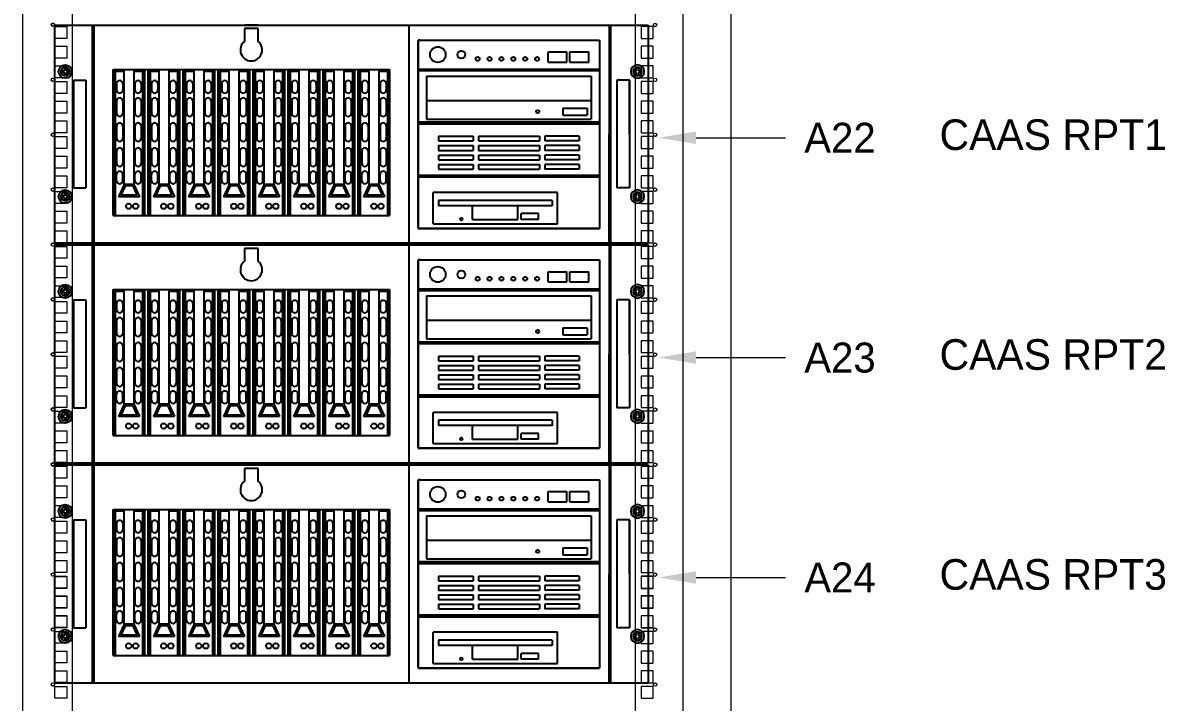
# Model space of a CAD drawing. Header units: inches. Extents: x -0.6 to 43.4, y -0.5 to 33.5.
# Drawn here: x 2.37 to 7.75, y 23.11 to 26.3 of the extents above; entities that cross this region are included whole.
import ezdxf
from ezdxf.enums import TextEntityAlignment as Align

# ---------------------------------------------------------------- set-up
doc = ezdxf.new("R2010")
doc.units = ezdxf.units.IN
doc.header["$MEASUREMENT"] = 0
doc.layers.add('_EngNotes', color=6, linetype='Continuous', plot=False)
doc.styles.add('dgn029', font='dgn029.shx')

# ---------------------------------------------------------------- blocks, each defined once
blk = doc.blocks.new('SPRMCRO DRIVE BAY COVER')
for p, q in [((0, 0), (5.8, 0)), ((0, -1.65), (0, 0)), ((5.8, 0), (5.8, -1.65)), ((0.65, -0.4), (1.75, -0.4)), ((0.65, -0.4), (0.65, -0.55)), ((0.65, -0.55), (1.75, -0.55)), ((0.65, -0.7), (1.75, -0.7)), ((0.65, -0.7), (0.65, -0.85)), ((1.75, -0.4), (1.75, -0.55)), ((1.75, -0.7), (1.75, -0.85)), ((1.925, -0.4), (3.875, -0.4)), ((1.925, -0.4), (1.925, -0.55)), ((1.925, -0.55), (3.875, -0.55)), ((1.925, -0.7), (3.875, -0.7)), ((1.925, -0.7), (1.925, -0.85)), ((3.875, -0.4), (3.875, -0.55)), ((3.875, -0.7), (3.875, -0.85)), ((5.15, -0.4), (4.05, -0.4)), ((4.05, -0.4), (4.05, -0.55)), ((5.15, -0.55), (4.05, -0.55)), ((5.15, -0.7), (4.05, -0.7)), ((4.05, -0.7), (4.05, -0.85)), ((5.15, -0.4), (5.15, -0.55)), ((5.15, -0.7), (5.15, -0.85)), ((0.65, -0.85), (1.75, -0.85)), ((0.65, -1), (1.75, -1)), ((0.65, -1), (0.65, -1.15)), ((1.75, -1), (1.75, -1.15)), ((1.925, -0.85), (3.875, -0.85)), ((1.925, -1), (3.875, -1)), ((1.925, -1), (1.925, -1.15)), ((3.875, -1), (3.875, -1.15)), ((5.15, -0.85), (4.05, -0.85)), ((5.15, -1), (4.05, -1)), ((4.05, -1), (4.05, -1.15)), ((5.15, -1), (5.15, -1.15)), ((0.65, -1.15), (1.75, -1.15)), ((0.65, -1.3), (1.75, -1.3)), ((0.65, -1.3), (0.65, -1.45)), ((0.65, -1.45), (1.75, -1.45)), ((1.75, -1.3), (1.75, -1.45)), ((1.925, -1.15), (3.875, -1.15)), ((1.925, -1.3), (3.875, -1.3)), ((1.925, -1.3), (1.925, -1.45)), ((1.925, -1.45), (3.875, -1.45)), ((3.875, -1.3), (3.875, -1.45)), ((5.15, -1.15), (4.05, -1.15)), ((5.15, -1.3), (4.05, -1.3)), ((4.05, -1.3), (4.05, -1.45)), ((5.15, -1.45), (4.05, -1.45)), ((5.15, -1.3), (5.15, -1.45)), ((5.8, -1.65), (0, -1.65))]:
    blk.add_line(p, q)
blk = doc.blocks.new('CD ROM DRIVE')
for p, q in [((0, 0), (5.8, 0)), ((0, -1.65), (0, 0)), ((2.9, 0), (0.266, 0)), ((2.9, 0), (5.534, 0)), ((5.8, 0), (5.8, -1.65)), ((0.266, -0.175), (5.534, -0.175)), ((0.266, -0.175), (0.266, -1.55)), ((5.534, -0.175), (5.534, -1.55)), ((0.266, -0.95), (5.534, -0.95)), ((4.625, -1.2), (5.4, -1.2)), ((4.625, -1.2), (4.625, -1.425)), ((4.625, -1.425), (5.4, -1.425)), ((5.4, -1.2), (5.4, -1.425)), ((5.8, -1.65), (0, -1.65)), ((0.266, -1.55), (5.534, -1.55))]:
    blk.add_line(p, q)
blk.add_circle((3.82, -1.312), 0.05)
blk = doc.blocks.new('SUPRMCRO SC743 CNTRL PNL')
for p, q in [((0, 0), (5.8, 0)), ((0, -0.925), (0, 0)), ((5.8, 0), (5.8, -0.925)), ((4.15, -0.375), (4.75, -0.375)), ((4.15, -0.7), (4.15, -0.375)), ((4.15, -0.7), (4.75, -0.7)), ((4.75, -0.7), (4.75, -0.375)), ((4.85, -0.375), (5.45, -0.375)), ((4.85, -0.7), (4.85, -0.375)), ((4.85, -0.7), (5.45, -0.7)), ((5.45, -0.7), (5.45, -0.375)), ((0, -0.925), (5.8, -0.925))]:
    blk.add_line(p, q)
for centre, radius in [((0.625, -0.4625), 0.25), ((1.375, -0.4625), 0.125), ((1.9, -0.6), 0.0625), ((2.28, -0.6), 0.0625), ((2.66, -0.6), 0.0625), ((3.04, -0.6), 0.0625), ((3.42, -0.6), 0.0625), ((3.8, -0.6), 0.0625)]:
    blk.add_circle(centre, radius)
blk = doc.blocks.new('RACK SCREW')
at = {"lineweight": -3}
for points in [[(-0.028, 0.028), (-0.13, 0.028), (-0.13, -0.028), (-0.028, -0.028)], [(0.028, 0.028), (0.028, 0.13), (-0.028, 0.13), (-0.028, 0.028)], [(0.028, -0.028), (0.13, -0.028), (0.13, 0.028), (0.028, 0.028)], [(-0.028, -0.028), (-0.028, -0.13), (0.028, -0.13), (0.028, -0.028)]]:
    blk.add_lwpolyline(points, dxfattribs=at)
for radius in [0.215, 0.141]:
    blk.add_circle((0, 0), radius, dxfattribs=at)
blk = doc.blocks.new('3.5 IN DISK DRIVE')
for p, q in [((0, 0), (5.8, 0)), ((0, -1.65), (0, 0)), ((5.8, 0), (5.8, -1.65)), ((4.45, -0.5), (0.475, -0.5)), ((0.475, -1.5), (0.475, -0.5)), ((4.45, -1.5), (4.45, -0.5)), ((4.2825, -0.75), (0.6425, -0.75)), ((0.6425, -0.75), (0.6425, -0.925)), ((4.2825, -0.925), (0.6425, -0.925)), ((1.7375, -1.36), (1.7375, -0.925)), ((3.1875, -1.36), (3.1875, -0.925)), ((4.2825, -0.75), (4.2825, -0.927)), ((1.7375, -1.36), (3.1875, -1.36)), ((3.29, -1.36), (3.29, -1.175)), ((3.84, -1.175), (3.29, -1.175)), ((3.84, -1.36), (3.29, -1.36)), ((3.84, -1.36), (3.84, -1.175)), ((5.8, -1.65), (0, -1.65)), ((0.475, -1.5), (4.45, -1.5))]:
    blk.add_line(p, q)
blk.add_circle((1.375, -1.35), 0.04)
blk = doc.blocks.new('SUPERMICRO 7045A-WT CHASSIS FRONT C')
for p, q in [((0, -0.016), (0, -6.984)), ((0, -0.016), (18.98, -0.016)), ((1.2, -0.016), (1.2, -6.984)), ((1.25, -0.016), (1.25, -6.984)), ((6.512, -0.016), (6.067, -0.016)), ((6.512, -0.126), (6.067, -0.126)), ((6.067, -0.126), (6.067, -0.541)), ((6.29, -0.016), (6.512, -0.016)), ((6.29, -0.016), (6.512, -0.016)), ((6.512, -0.541), (6.512, -0.126)), ((11.33, -0.016), (11.33, -6.984)), ((17.73, -0.016), (17.728, -6.984)), ((17.78, -0.016), (17.778, -6.984)), ((18.98, -0.016), (18.98, -6.984)), ((11.695, -0.496), (11.63, -0.496)), ((11.63, -0.496), (11.63, -6.504)), ((11.63, -6.504), (11.63, -0.496)), ((17.43, -0.496), (17.43, -6.521)), ((6.356, -0.888), (6.356, -0.888)), ((1.87, -1.439), (1.87, -6.109)), ((1.87, -1.489), (1.87, -1.439)), ((1.87, -1.439), (10.71, -1.439)), ((2.22, -5.109), (2.22, -1.439)), ((2.532, -1.439), (2.532, -5.109)), ((2.87, -1.439), (2.87, -6.109)), ((2.99, -1.439), (2.99, -6.109)), ((3.34, -5.109), (3.34, -1.439)), ((3.652, -1.439), (3.652, -5.109)), ((3.99, -1.439), (3.99, -6.109)), ((4.11, -1.439), (4.11, -6.109)), ((4.46, -5.109), (4.46, -1.439)), ((4.772, -1.439), (4.772, -5.109)), ((5.11, -1.439), (5.11, -6.109)), ((5.23, -1.439), (5.23, -6.109)), ((5.58, -5.109), (5.58, -1.439)), ((5.892, -1.439), (5.892, -5.109)), ((6.23, -1.439), (6.23, -6.109)), ((6.35, -1.439), (6.35, -6.109)), ((6.7, -5.109), (6.7, -1.439)), ((7.012, -1.439), (7.012, -5.109)), ((7.35, -1.439), (7.35, -6.109)), ((7.47, -1.439), (7.47, -6.109)), ((7.82, -5.109), (7.82, -1.439)), ((8.132, -1.439), (8.132, -5.109)), ((8.47, -1.439), (8.47, -6.109)), ((8.59, -1.439), (8.59, -6.109)), ((8.94, -5.109), (8.94, -1.439)), ((9.252, -1.439), (9.252, -5.109)), ((9.59, -1.439), (9.59, -6.109)), ((9.71, -1.439), (9.71, -6.109)), ((10.06, -5.109), (10.06, -1.439)), ((10.372, -1.439), (10.372, -5.109)), ((10.71, -1.439), (10.71, -6.109)), ((11.63, -1.421), (11.63, -1.471)), ((11.63, -3.104), (11.63, -1.454)), ((17.43, -1.454), (17.43, -3.104)), ((0.6, -1.775), (0.6, -5.225)), ((0.6, -3.5), (0.6, -1.775)), ((0.6, -1.775), (1, -1.775)), ((1, -1.775), (1, -5.225)), ((1.87, -6.109), (1.87, -1.489)), ((1.87, -1.489), (2.22, -1.489)), ((1.945, -6.109), (1.945, -1.489)), ((2.532, -1.489), (2.87, -1.489)), ((2.805, -1.489), (2.805, -6.109)), ((2.87, -1.489), (2.87, -1.489)), ((2.87, -1.489), (2.87, -6.109)), ((2.99, -6.109), (2.99, -1.489)), ((2.99, -1.489), (3.34, -1.489)), ((3.065, -6.109), (3.065, -1.489)), ((3.652, -1.489), (3.99, -1.489)), ((3.925, -1.489), (3.925, -6.109)), ((3.99, -1.489), (3.99, -1.489)), ((3.99, -1.489), (3.99, -6.109)), ((4.11, -6.109), (4.11, -1.489)), ((4.11, -1.489), (4.46, -1.489)), ((4.185, -6.109), (4.185, -1.489)), ((4.772, -1.489), (5.11, -1.489)), ((5.045, -1.489), (5.045, -6.109)), ((5.11, -1.489), (5.11, -1.489)), ((5.11, -1.489), (5.11, -6.109)), ((5.23, -6.109), (5.23, -1.489)), ((5.23, -1.489), (5.58, -1.489)), ((5.305, -6.109), (5.305, -1.489)), ((5.892, -1.489), (6.23, -1.489)), ((6.165, -1.489), (6.165, -6.109)), ((6.23, -1.489), (6.23, -1.489)), ((6.23, -1.489), (6.23, -6.109)), ((6.35, -6.109), (6.35, -1.489)), ((6.35, -1.489), (6.7, -1.489)), ((6.425, -6.109), (6.425, -1.489)), ((7.012, -1.489), (7.35, -1.489)), ((7.285, -1.489), (7.285, -6.109)), ((7.35, -1.489), (7.35, -1.489)), ((7.35, -1.489), (7.35, -6.109)), ((7.47, -6.109), (7.47, -1.489)), ((7.47, -1.489), (7.82, -1.489)), ((7.545, -6.109), (7.545, -1.489)), ((8.132, -1.489), (8.47, -1.489)), ((8.405, -1.489), (8.405, -6.109)), ((8.47, -1.489), (8.47, -1.489)), ((8.47, -1.489), (8.47, -6.109)), ((8.59, -6.109), (8.59, -1.489)), ((8.59, -1.489), (8.94, -1.489)), ((8.665, -6.109), (8.665, -1.489)), ((9.252, -1.489), (9.59, -1.489)), ((9.525, -1.489), (9.525, -6.109)), ((9.59, -1.489), (9.59, -1.489)), ((9.59, -1.489), (9.59, -6.109)), ((9.71, -6.109), (9.71, -1.489)), ((9.71, -1.489), (10.06, -1.489)), ((9.785, -6.109), (9.785, -1.489)), ((10.372, -1.489), (10.71, -1.489)), ((10.645, -1.489), (10.645, -6.109)), ((10.71, -1.489), (10.71, -1.489)), ((10.71, -1.489), (10.71, -6.109)), ((11.63, -1.471), (17.43, -1.472)), ((17.98, -1.775), (17.98, -5.225)), ((18.38, -1.775), (17.98, -1.775)), ((18.38, -1.775), (18.38, -5.225)), ((18.38, -3.5), (18.38, -1.775)), ((18.38, -1.775), (18.38, -5.225)), ((1.982, -1.889), (1.982, -2.089)), ((2.182, -1.889), (2.182, -2.089)), ((2.568, -1.889), (2.568, -2.089)), ((2.768, -1.889), (2.768, -2.089)), ((3.102, -1.889), (3.102, -2.089)), ((3.302, -1.889), (3.302, -2.089)), ((3.688, -1.889), (3.688, -2.089)), ((3.888, -1.889), (3.888, -2.089)), ((4.222, -1.889), (4.222, -2.089)), ((4.422, -1.889), (4.422, -2.089)), ((4.808, -1.889), (4.808, -2.089)), ((5.008, -1.889), (5.008, -2.089)), ((5.342, -1.889), (5.342, -2.089)), ((5.542, -1.889), (5.542, -2.089)), ((5.928, -1.889), (5.928, -2.089)), ((6.128, -1.889), (6.128, -2.089)), ((6.462, -1.889), (6.462, -2.089)), ((6.662, -1.889), (6.662, -2.089)), ((7.048, -1.889), (7.048, -2.089)), ((7.248, -1.889), (7.248, -2.089)), ((7.582, -1.889), (7.582, -2.089)), ((7.782, -1.889), (7.782, -2.089)), ((8.168, -1.889), (8.168, -2.089)), ((8.368, -1.889), (8.368, -2.089)), ((8.702, -1.889), (8.702, -2.089)), ((8.902, -1.889), (8.902, -2.089)), ((9.288, -1.889), (9.288, -2.089)), ((9.488, -1.889), (9.488, -2.089)), ((9.822, -1.889), (9.822, -2.089)), ((10.022, -1.889), (10.022, -2.089)), ((10.408, -1.889), (10.408, -2.089)), ((10.608, -1.889), (10.608, -2.089)), ((1.982, -2.439), (1.982, -2.839)), ((2.182, -2.439), (2.182, -2.839)), ((2.568, -2.439), (2.568, -2.839)), ((2.768, -2.439), (2.768, -2.839)), ((3.102, -2.439), (3.102, -2.839)), ((3.302, -2.439), (3.302, -2.839)), ((3.688, -2.439), (3.688, -2.839)), ((3.888, -2.439), (3.888, -2.839)), ((4.222, -2.439), (4.222, -2.839)), ((4.422, -2.439), (4.422, -2.839)), ((4.808, -2.439), (4.808, -2.839)), ((5.008, -2.439), (5.008, -2.839)), ((5.342, -2.439), (5.342, -2.839)), ((5.542, -2.439), (5.542, -2.839)), ((5.928, -2.439), (5.928, -2.839)), ((6.128, -2.439), (6.128, -2.839)), ((6.462, -2.439), (6.462, -2.839)), ((6.662, -2.439), (6.662, -2.839)), ((7.048, -2.439), (7.048, -2.839)), ((7.248, -2.439), (7.248, -2.839)), ((7.582, -2.439), (7.582, -2.839)), ((7.782, -2.439), (7.782, -2.839)), ((8.168, -2.439), (8.168, -2.839)), ((8.368, -2.439), (8.368, -2.839)), ((8.702, -2.439), (8.702, -2.839)), ((8.902, -2.439), (8.902, -2.839)), ((9.288, -2.439), (9.288, -2.839)), ((9.488, -2.439), (9.488, -2.839)), ((9.822, -2.439), (9.822, -2.839)), ((10.022, -2.439), (10.022, -2.839)), ((10.408, -2.439), (10.408, -2.839)), ((10.608, -2.439), (10.608, -2.839)), ((1.982, -3.239), (1.982, -3.639)), ((2.182, -3.239), (2.182, -3.639)), ((2.568, -3.239), (2.568, -3.639)), ((2.768, -3.239), (2.768, -3.639)), ((3.102, -3.239), (3.102, -3.639)), ((3.302, -3.239), (3.302, -3.639)), ((3.688, -3.239), (3.688, -3.639)), ((3.888, -3.239), (3.888, -3.639)), ((4.222, -3.239), (4.222, -3.639)), ((4.422, -3.239), (4.422, -3.639)), ((4.808, -3.239), (4.808, -3.639)), ((5.008, -3.239), (5.008, -3.639)), ((5.342, -3.239), (5.342, -3.639)), ((5.542, -3.239), (5.542, -3.639)), ((5.928, -3.239), (5.928, -3.639)), ((6.128, -3.239), (6.128, -3.639)), ((6.462, -3.239), (6.462, -3.639)), ((6.662, -3.239), (6.662, -3.639)), ((7.048, -3.239), (7.048, -3.639)), ((7.248, -3.239), (7.248, -3.639)), ((7.582, -3.239), (7.582, -3.639)), ((7.782, -3.239), (7.782, -3.639)), ((8.168, -3.239), (8.168, -3.639)), ((8.368, -3.239), (8.368, -3.639)), ((8.702, -3.239), (8.702, -3.639)), ((8.902, -3.239), (8.902, -3.639)), ((9.288, -3.239), (9.288, -3.639)), ((9.488, -3.239), (9.488, -3.639)), ((9.822, -3.239), (9.822, -3.639)), ((10.022, -3.239), (10.022, -3.639)), ((10.408, -3.239), (10.408, -3.639)), ((10.608, -3.239), (10.608, -3.639)), ((17.43, -3.121), (11.63, -3.121)), ((1.982, -4.039), (1.982, -4.439)), ((2.182, -4.039), (2.182, -4.439)), ((2.568, -4.039), (2.568, -4.439)), ((2.768, -4.039), (2.768, -4.439)), ((3.102, -4.039), (3.102, -4.439)), ((3.302, -4.039), (3.302, -4.439)), ((3.688, -4.039), (3.688, -4.439)), ((3.888, -4.039), (3.888, -4.439)), ((4.222, -4.039), (4.222, -4.439)), ((4.422, -4.039), (4.422, -4.439)), ((4.808, -4.039), (4.808, -4.439)), ((5.008, -4.039), (5.008, -4.439)), ((5.342, -4.039), (5.342, -4.439)), ((5.542, -4.039), (5.542, -4.439)), ((5.928, -4.039), (5.928, -4.439)), ((6.128, -4.039), (6.128, -4.439)), ((6.462, -4.039), (6.462, -4.439)), ((6.662, -4.039), (6.662, -4.439)), ((7.048, -4.039), (7.048, -4.439)), ((7.248, -4.039), (7.248, -4.439)), ((7.582, -4.039), (7.582, -4.439)), ((7.782, -4.039), (7.782, -4.439)), ((8.168, -4.039), (8.168, -4.439)), ((8.368, -4.039), (8.368, -4.439)), ((8.702, -4.039), (8.702, -4.439)), ((8.902, -4.039), (8.902, -4.439)), ((9.288, -4.039), (9.288, -4.439)), ((9.488, -4.039), (9.488, -4.439)), ((9.822, -4.039), (9.822, -4.439)), ((10.022, -4.039), (10.022, -4.439)), ((10.408, -4.039), (10.408, -4.439)), ((10.608, -4.039), (10.608, -4.439)), ((1.982, -4.989), (1.982, -4.789)), ((2.22, -5.109), (2.042, -5.509)), ((2.182, -4.989), (2.182, -4.789)), ((2.532, -5.109), (2.22, -5.109)), ((2.532, -5.109), (2.71, -5.509)), ((2.568, -4.989), (2.568, -4.789)), ((2.768, -4.989), (2.768, -4.789)), ((3.102, -4.989), (3.102, -4.789)), ((3.34, -5.109), (3.162, -5.509)), ((3.302, -4.989), (3.302, -4.789)), ((3.652, -5.109), (3.34, -5.109)), ((3.652, -5.109), (3.83, -5.509)), ((3.688, -4.989), (3.688, -4.789)), ((3.888, -4.989), (3.888, -4.789)), ((4.222, -4.989), (4.222, -4.789)), ((4.46, -5.109), (4.282, -5.509)), ((4.422, -4.989), (4.422, -4.789)), ((4.772, -5.109), (4.46, -5.109)), ((4.772, -5.109), (4.95, -5.509)), ((4.808, -4.989), (4.808, -4.789)), ((5.008, -4.989), (5.008, -4.789)), ((5.342, -4.989), (5.342, -4.789)), ((5.58, -5.109), (5.402, -5.509)), ((5.542, -4.989), (5.542, -4.789)), ((5.892, -5.109), (5.58, -5.109)), ((5.892, -5.109), (6.07, -5.509)), ((5.928, -4.989), (5.928, -4.789)), ((6.128, -4.989), (6.128, -4.789)), ((6.462, -4.989), (6.462, -4.789)), ((6.7, -5.109), (6.522, -5.509)), ((6.662, -4.989), (6.662, -4.789)), ((7.012, -5.109), (6.7, -5.109)), ((7.012, -5.109), (7.19, -5.509)), ((7.048, -4.989), (7.048, -4.789)), ((7.248, -4.989), (7.248, -4.789)), ((7.582, -4.989), (7.582, -4.789)), ((7.82, -5.109), (7.642, -5.509)), ((7.782, -4.989), (7.782, -4.789)), ((8.132, -5.109), (7.82, -5.109)), ((8.132, -5.109), (8.31, -5.509)), ((8.168, -4.989), (8.168, -4.789)), ((8.368, -4.989), (8.368, -4.789)), ((8.702, -4.989), (8.702, -4.789)), ((8.94, -5.109), (8.762, -5.509)), ((8.902, -4.989), (8.902, -4.789)), ((9.252, -5.109), (8.94, -5.109)), ((9.252, -5.109), (9.43, -5.509)), ((9.288, -4.989), (9.288, -4.789)), ((9.488, -4.989), (9.488, -4.789)), ((9.822, -4.989), (9.822, -4.789)), ((10.06, -5.109), (9.882, -5.509)), ((10.022, -4.989), (10.022, -4.789)), ((10.372, -5.109), (10.06, -5.109)), ((10.372, -5.109), (10.55, -5.509)), ((10.408, -4.989), (10.408, -4.789)), ((10.608, -4.989), (10.608, -4.789)), ((0.6, -5.225), (1, -5.225)), ((2.252, -5.159), (2.119, -5.459)), ((2.633, -5.459), (2.119, -5.459)), ((2.5, -5.159), (2.252, -5.159)), ((2.5, -5.159), (2.633, -5.459)), ((3.372, -5.159), (3.239, -5.459)), ((3.753, -5.459), (3.239, -5.459)), ((3.62, -5.159), (3.372, -5.159)), ((3.62, -5.159), (3.753, -5.459)), ((4.492, -5.159), (4.359, -5.459)), ((4.873, -5.459), (4.359, -5.459)), ((4.74, -5.159), (4.492, -5.159)), ((4.74, -5.159), (4.873, -5.459)), ((5.612, -5.159), (5.479, -5.459)), ((5.993, -5.459), (5.479, -5.459)), ((5.86, -5.159), (5.612, -5.159)), ((5.86, -5.159), (5.993, -5.459)), ((6.732, -5.159), (6.599, -5.459)), ((7.113, -5.459), (6.599, -5.459)), ((6.98, -5.159), (6.732, -5.159)), ((6.98, -5.159), (7.113, -5.459)), ((7.852, -5.159), (7.719, -5.459)), ((8.233, -5.459), (7.719, -5.459)), ((8.1, -5.159), (7.852, -5.159)), ((8.1, -5.159), (8.233, -5.459)), ((8.972, -5.159), (8.839, -5.459)), ((9.353, -5.459), (8.839, -5.459)), ((9.22, -5.159), (8.972, -5.159)), ((9.22, -5.159), (9.353, -5.459)), ((10.092, -5.159), (9.959, -5.459)), ((10.473, -5.459), (9.959, -5.459)), ((10.34, -5.159), (10.092, -5.159)), ((10.34, -5.159), (10.473, -5.459)), ((18.38, -5.225), (17.98, -5.225)), ((18.38, -5.225), (17.98, -5.225)), ((2.71, -5.509), (2.042, -5.509)), ((3.83, -5.509), (3.162, -5.509)), ((4.95, -5.509), (4.282, -5.509)), ((6.07, -5.509), (5.402, -5.509)), ((7.19, -5.509), (6.522, -5.509)), ((8.31, -5.509), (7.642, -5.509)), ((9.43, -5.509), (8.762, -5.509)), ((10.55, -5.509), (9.882, -5.509)), ((1.25, -6.984), (1.25, -6.109)), ((1.87, -6.109), (10.71, -6.109)), ((11.63, -6.521), (17.43, -6.521)), ((0, -6.984), (18.98, -6.984))]:
    blk.add_line(p, q)
blk.add_lwpolyline([(6.356, -0.888), (6.356, -0.888)])
for centre in [(2.37, -5.809), (2.595, -5.809), (3.49, -5.809), (3.715, -5.809), (4.61, -5.809), (4.835, -5.809), (5.73, -5.809), (5.955, -5.809), (6.85, -5.809), (7.075, -5.809), (7.97, -5.809), (8.195, -5.809), (9.09, -5.809), (9.315, -5.809), (10.21, -5.809), (10.435, -5.809)]:
    blk.add_circle(centre, 0.085)
for centre, radius, start, end in [((6.29, -0.808), 0.351, 129.3346, 50.6654), ((2.082, -1.889), 0.1, 0, 180), ((2.668, -1.889), 0.1, 0, 180), ((3.202, -1.889), 0.1, 0, 180), ((3.788, -1.889), 0.1, 0, 180), ((4.322, -1.889), 0.1, 0, 180), ((4.908, -1.889), 0.1, 0, 180), ((5.442, -1.889), 0.1, 0, 180), ((6.028, -1.889), 0.1, 0, 180), ((6.562, -1.889), 0.1, 0, 180), ((7.148, -1.889), 0.1, 0, 180), ((7.682, -1.889), 0.1, 0, 180), ((8.268, -1.889), 0.1, 0, 180), ((8.802, -1.889), 0.1, 0, 180), ((9.388, -1.889), 0.1, 0, 180), ((9.922, -1.889), 0.1, 0, 180), ((10.508, -1.889), 0.1, 0, 180), ((2.082, -2.089), 0.1, 180, 0), ((2.668, -2.089), 0.1, 180, 0), ((3.202, -2.089), 0.1, 180, 0), ((3.788, -2.089), 0.1, 180, 0), ((4.322, -2.089), 0.1, 180, 0), ((4.908, -2.089), 0.1, 180, 0), ((5.442, -2.089), 0.1, 180, 0), ((6.028, -2.089), 0.1, 180, 0), ((6.562, -2.089), 0.1, 180, 0), ((7.148, -2.089), 0.1, 180, 0), ((7.682, -2.089), 0.1, 180, 0), ((8.268, -2.089), 0.1, 180, 0), ((8.802, -2.089), 0.1, 180, 0), ((9.388, -2.089), 0.1, 180, 0), ((9.922, -2.089), 0.1, 180, 0), ((10.508, -2.089), 0.1, 180, 0), ((2.082, -2.439), 0.1, 0, 180), ((2.668, -2.439), 0.1, 0, 180), ((3.202, -2.439), 0.1, 0, 180), ((3.788, -2.439), 0.1, 0, 180), ((4.322, -2.439), 0.1, 0, 180), ((4.908, -2.439), 0.1, 0, 180), ((5.442, -2.439), 0.1, 0, 180), ((6.028, -2.439), 0.1, 0, 180), ((6.562, -2.439), 0.1, 0, 180), ((7.148, -2.439), 0.1, 0, 180), ((7.682, -2.439), 0.1, 0, 180), ((8.268, -2.439), 0.1, 0, 180), ((8.802, -2.439), 0.1, 0, 180), ((9.388, -2.439), 0.1, 0, 180), ((9.922, -2.439), 0.1, 0, 180), ((10.508, -2.439), 0.1, 0, 180), ((2.082, -2.839), 0.1, 180, 0), ((2.668, -2.839), 0.1, 180, 0), ((3.202, -2.839), 0.1, 180, 0), ((3.788, -2.839), 0.1, 180, 0), ((4.322, -2.839), 0.1, 180, 0), ((4.908, -2.839), 0.1, 180, 0), ((5.442, -2.839), 0.1, 180, 0), ((6.028, -2.839), 0.1, 180, 0), ((6.562, -2.839), 0.1, 180, 0), ((7.148, -2.839), 0.1, 180, 0), ((7.682, -2.839), 0.1, 180, 0), ((8.268, -2.839), 0.1, 180, 0), ((8.802, -2.839), 0.1, 180, 0), ((9.388, -2.839), 0.1, 180, 0), ((9.922, -2.839), 0.1, 180, 0), ((10.508, -2.839), 0.1, 180, 0), ((2.082, -3.239), 0.1, 0, 180), ((2.668, -3.239), 0.1, 0, 180), ((3.202, -3.239), 0.1, 0, 180), ((3.788, -3.239), 0.1, 0, 180), ((4.322, -3.239), 0.1, 0, 180), ((4.908, -3.239), 0.1, 0, 180), ((5.442, -3.239), 0.1, 0, 180), ((6.028, -3.239), 0.1, 0, 180), ((6.562, -3.239), 0.1, 0, 180), ((7.148, -3.239), 0.1, 0, 180), ((7.682, -3.239), 0.1, 0, 180), ((8.268, -3.239), 0.1, 0, 180), ((8.802, -3.239), 0.1, 0, 180), ((9.388, -3.239), 0.1, 0, 180), ((9.922, -3.239), 0.1, 0, 180), ((10.508, -3.239), 0.1, 0, 180), ((2.082, -3.639), 0.1, 180, 0), ((2.668, -3.639), 0.1, 180, 0), ((3.202, -3.639), 0.1, 180, 0), ((3.788, -3.639), 0.1, 180, 0), ((4.322, -3.639), 0.1, 180, 0), ((4.908, -3.639), 0.1, 180, 0), ((5.442, -3.639), 0.1, 180, 0), ((6.028, -3.639), 0.1, 180, 0), ((6.562, -3.639), 0.1, 180, 0), ((7.148, -3.639), 0.1, 180, 0), ((7.682, -3.639), 0.1, 180, 0), ((8.268, -3.639), 0.1, 180, 0), ((8.802, -3.639), 0.1, 180, 0), ((9.388, -3.639), 0.1, 180, 0), ((9.922, -3.639), 0.1, 180, 0), ((10.508, -3.639), 0.1, 180, 0), ((2.082, -4.039), 0.1, 0, 180), ((2.668, -4.039), 0.1, 0, 180), ((3.202, -4.039), 0.1, 0, 180), ((3.788, -4.039), 0.1, 0, 180), ((4.322, -4.039), 0.1, 0, 180), ((4.908, -4.039), 0.1, 0, 180), ((5.442, -4.039), 0.1, 0, 180), ((6.028, -4.039), 0.1, 0, 180), ((6.562, -4.039), 0.1, 0, 180), ((7.148, -4.039), 0.1, 0, 180), ((7.682, -4.039), 0.1, 0, 180), ((8.268, -4.039), 0.1, 0, 180), ((8.802, -4.039), 0.1, 0, 180), ((9.388, -4.039), 0.1, 0, 180), ((9.922, -4.039), 0.1, 0, 180), ((10.508, -4.039), 0.1, 0, 180), ((2.082, -4.439), 0.1, 180, 0), ((2.082, -4.789), 0.1, 360, 180), ((2.668, -4.439), 0.1, 180, 0), ((2.668, -4.789), 0.1, 360, 180), ((3.202, -4.439), 0.1, 180, 0), ((3.202, -4.789), 0.1, 360, 180), ((3.788, -4.439), 0.1, 180, 0), ((3.788, -4.789), 0.1, 360, 180), ((4.322, -4.439), 0.1, 180, 0), ((4.322, -4.789), 0.1, 360, 180), ((4.908, -4.439), 0.1, 180, 0), ((4.908, -4.789), 0.1, 360, 180), ((5.442, -4.439), 0.1, 180, 0), ((5.442, -4.789), 0.1, 360, 180), ((6.028, -4.439), 0.1, 180, 0), ((6.028, -4.789), 0.1, 360, 180), ((6.562, -4.439), 0.1, 180, 0), ((6.562, -4.789), 0.1, 360, 180), ((7.148, -4.439), 0.1, 180, 0), ((7.148, -4.789), 0.1, 360, 180), ((7.682, -4.439), 0.1, 180, 0), ((7.682, -4.789), 0.1, 360, 180), ((8.268, -4.439), 0.1, 180, 0), ((8.268, -4.789), 0.1, 360, 180), ((8.802, -4.439), 0.1, 180, 0), ((8.802, -4.789), 0.1, 360, 180), ((9.388, -4.439), 0.1, 180, 0), ((9.388, -4.789), 0.1, 360, 180), ((9.922, -4.439), 0.1, 180, 0), ((9.922, -4.789), 0.1, 360, 180), ((10.508, -4.439), 0.1, 180, 0), ((10.508, -4.789), 0.1, 360, 180), ((2.082, -4.989), 0.1, 180, 360), ((2.668, -4.989), 0.1, 180, 360), ((3.202, -4.989), 0.1, 180, 360), ((3.788, -4.989), 0.1, 180, 360), ((4.322, -4.989), 0.1, 180, 360), ((4.908, -4.989), 0.1, 180, 360), ((5.442, -4.989), 0.1, 180, 360), ((6.028, -4.989), 0.1, 180, 360), ((6.562, -4.989), 0.1, 180, 360), ((7.148, -4.989), 0.1, 180, 360), ((7.682, -4.989), 0.1, 180, 360), ((8.268, -4.989), 0.1, 180, 360), ((8.802, -4.989), 0.1, 180, 360), ((9.388, -4.989), 0.1, 180, 360), ((9.922, -4.989), 0.1, 180, 360), ((10.508, -4.989), 0.1, 180, 360)]:
    blk.add_arc(centre, radius, start, end)
for name, p in [('SUPRMCRO SC743 CNTRL PNL', (11.63, -0.496)), ('RACK SCREW', (0.34, -1.5)), ('CD ROM DRIVE', (11.63, -1.471)), ('SPRMCRO DRIVE BAY COVER', (11.63, -3.171)), ('3.5 IN DISK DRIVE', (11.63, -4.871)), ('RACK SCREW', (0.34, -5.5))]:
    blk.add_blockref(name, p)
at = {"xscale": -1}
for p in [(18.64, -1.5), (18.64, -5.5)]:
    blk.add_blockref('RACK SCREW', p, dxfattribs=at)
blk = doc.blocks.new('A$C63D57268')
at = {"linetype": 'ByBlock', "lineweight": -2}
blk.add_lwpolyline([(0.18, 0), (0.6104, 0)], dxfattribs=at)
blk.add_solid([(0.18, -0.03), (0, 0), (0.18, 0.03)])

msp = doc.modelspace()

# ---------------------------------------------------------------- linework, layer by layer
at = {"lineweight": 5}
for p, q in [((2.3745, 16.6872), (2.3745, 28.3808)), ((5.481, 28.3808), (5.481, 16.6872)), ((5.7075, 16.6872), (5.7075, 28.3808)), ((2.6075, 26.2867), (2.6075, 26.5587)), ((5.2585, 26.2864), (5.2585, 26.5585)), ((2.6075, 26.0277), (2.6075, 26.2998)), ((5.2585, 26.0274), (5.2585, 26.2995)), ((2.5253, 26.2314), (2.5253, 26.287)), ((2.5253, 26.287), (2.5809, 26.287)), ((2.5809, 26.287), (2.5809, 26.2314)), ((5.3407, 26.2867), (5.2851, 26.2867)), ((5.2851, 26.2867), (5.2851, 26.2311)), ((5.3407, 26.2311), (5.3407, 26.2867)), ((2.5809, 26.2314), (2.5253, 26.2314)), ((2.5253, 26.1387), (2.5253, 26.1943)), ((2.5253, 26.1943), (2.5809, 26.1943)), ((2.5809, 26.1943), (2.5809, 26.1387)), ((5.2851, 26.2311), (5.3407, 26.2311)), ((5.3407, 26.1941), (5.2851, 26.1941)), ((5.2851, 26.1941), (5.2851, 26.1385)), ((5.3407, 26.1385), (5.3407, 26.1941)), ((2.5809, 26.1387), (2.5253, 26.1387)), ((5.2851, 26.1385), (5.3407, 26.1385)), ((2.5253, 26.0461), (2.5253, 26.1017)), ((2.5253, 26.1017), (2.5809, 26.1017)), ((2.5809, 26.1017), (2.5809, 26.0461)), ((5.3407, 26.1014), (5.2851, 26.1014)), ((5.2851, 26.1014), (5.2851, 26.0458)), ((5.3407, 26.0458), (5.3407, 26.1014)), ((2.5809, 26.0461), (2.5253, 26.0461)), ((2.5253, 25.9724), (2.5253, 26.028)), ((2.5253, 26.028), (2.5809, 26.028)), ((2.5809, 26.028), (2.5809, 25.9724)), ((2.6075, 25.7687), (2.6075, 26.0408)), ((5.2585, 25.7685), (5.2585, 26.0405)), ((5.2851, 26.0458), (5.3407, 26.0458)), ((5.3407, 26.0277), (5.2851, 26.0277)), ((5.2851, 26.0277), (5.2851, 25.9721)), ((5.3407, 25.9721), (5.3407, 26.0277)), ((2.5809, 25.9724), (2.5253, 25.9724)), ((5.2851, 25.9721), (5.3407, 25.9721)), ((2.5253, 25.8797), (2.5253, 25.9353)), ((2.5253, 25.9353), (2.5809, 25.9353)), ((2.5809, 25.9353), (2.5809, 25.8797)), ((5.3407, 25.9351), (5.2851, 25.9351)), ((5.2851, 25.9351), (5.2851, 25.8795)), ((5.3407, 25.8795), (5.3407, 25.9351)), ((2.5809, 25.8797), (2.5253, 25.8797)), ((5.2851, 25.8795), (5.3407, 25.8795)), ((2.5253, 25.7871), (2.5253, 25.8427)), ((2.5253, 25.8427), (2.5809, 25.8427)), ((2.5809, 25.8427), (2.5809, 25.7871)), ((5.3407, 25.8424), (5.2851, 25.8424)), ((5.2851, 25.8424), (5.2851, 25.7868)), ((5.3407, 25.7868), (5.3407, 25.8424)), ((2.5809, 25.7871), (2.5253, 25.7871)), ((2.5253, 25.7135), (2.5253, 25.7691)), ((2.5253, 25.7691), (2.5809, 25.7691)), ((2.5809, 25.7691), (2.5809, 25.7135)), ((2.6075, 25.5098), (2.6075, 25.7819)), ((5.2585, 25.5095), (5.2585, 25.7816)), ((5.2851, 25.7868), (5.3407, 25.7868)), ((5.3407, 25.7688), (5.2851, 25.7688)), ((5.2851, 25.7688), (5.2851, 25.7132)), ((5.3407, 25.7132), (5.3407, 25.7688)), ((2.5809, 25.7135), (2.5253, 25.7135)), ((5.2851, 25.7132), (5.3407, 25.7132)), ((2.5253, 25.6208), (2.5253, 25.6764)), ((2.5253, 25.6764), (2.5809, 25.6764)), ((2.5809, 25.6764), (2.5809, 25.6208)), ((5.3407, 25.6762), (5.2851, 25.6762)), ((5.2851, 25.6762), (5.2851, 25.6206)), ((5.3407, 25.6206), (5.3407, 25.6762)), ((2.5809, 25.6208), (2.5253, 25.6208)), ((5.2851, 25.6206), (5.3407, 25.6206)), ((2.5253, 25.5282), (2.5253, 25.5838)), ((2.5253, 25.5838), (2.5809, 25.5838)), ((2.5809, 25.5838), (2.5809, 25.5282)), ((5.3407, 25.5835), (5.2851, 25.5835)), ((5.2851, 25.5835), (5.2851, 25.5279)), ((5.3407, 25.5279), (5.3407, 25.5835)), ((2.5809, 25.5282), (2.5253, 25.5282)), ((2.5253, 25.4544), (2.5253, 25.51)), ((2.5253, 25.51), (2.5809, 25.51)), ((2.5809, 25.51), (2.5809, 25.4544)), ((2.6075, 25.2508), (2.6075, 25.5228)), ((5.2585, 25.2505), (5.2585, 25.5225)), ((5.2851, 25.5279), (5.3407, 25.5279)), ((5.3407, 25.5098), (5.2851, 25.5098)), ((5.2851, 25.5098), (5.2851, 25.4542)), ((5.3407, 25.4542), (5.3407, 25.5098)), ((2.5809, 25.4544), (2.5253, 25.4544)), ((5.2851, 25.4542), (5.3407, 25.4542)), ((2.5253, 25.3618), (2.5253, 25.4174)), ((2.5253, 25.4174), (2.5809, 25.4174)), ((2.5809, 25.4174), (2.5809, 25.3618)), ((5.3407, 25.4171), (5.2851, 25.4171)), ((5.2851, 25.4171), (5.2851, 25.3615)), ((5.3407, 25.3615), (5.3407, 25.4171)), ((2.5809, 25.3618), (2.5253, 25.3618)), ((2.5253, 25.2691), (2.5253, 25.3247)), ((2.5253, 25.3247), (2.5809, 25.3247)), ((2.5809, 25.3247), (2.5809, 25.2691)), ((5.2851, 25.3615), (5.3407, 25.3615)), ((5.3407, 25.3245), (5.2851, 25.3245)), ((5.2851, 25.3245), (5.2851, 25.2689)), ((5.3407, 25.2689), (5.3407, 25.3245)), ((2.5809, 25.2691), (2.5253, 25.2691)), ((5.2851, 25.2689), (5.3407, 25.2689)), ((2.5253, 25.1959), (2.5253, 25.2515)), ((2.5253, 25.2515), (2.5809, 25.2515)), ((2.5809, 25.2515), (2.5809, 25.1959)), ((2.6075, 24.9922), (2.6075, 25.2643)), ((5.2585, 24.992), (5.2585, 25.264)), ((5.3407, 25.2512), (5.2851, 25.2512)), ((5.2851, 25.2512), (5.2851, 25.1957)), ((5.3407, 25.1957), (5.3407, 25.2512)), ((2.5809, 25.1959), (2.5253, 25.1959)), ((5.2851, 25.1957), (5.3407, 25.1957)), ((2.5253, 25.1033), (2.5253, 25.1589)), ((2.5253, 25.1589), (2.5809, 25.1589)), ((2.5809, 25.1589), (2.5809, 25.1033)), ((5.3407, 25.1586), (5.2851, 25.1586)), ((5.2851, 25.1586), (5.2851, 25.103)), ((5.3407, 25.103), (5.3407, 25.1586)), ((2.5809, 25.1033), (2.5253, 25.1033)), ((2.5253, 25.0106), (2.5253, 25.0662)), ((2.5253, 25.0662), (2.5809, 25.0662)), ((2.5809, 25.0662), (2.5809, 25.0106)), ((5.2851, 25.103), (5.3407, 25.103)), ((5.3407, 25.0659), (5.2851, 25.0659)), ((5.2851, 25.0659), (5.2851, 25.0103)), ((5.3407, 25.0103), (5.3407, 25.0659)), ((2.5809, 25.0106), (2.5253, 25.0106)), ((2.6075, 24.7337), (2.6075, 25.0057)), ((5.2585, 24.7334), (5.2585, 25.0054)), ((5.2851, 25.0103), (5.3407, 25.0103)), ((2.5253, 24.9373), (2.5253, 24.9929)), ((2.5253, 24.9929), (2.5809, 24.9929)), ((2.5809, 24.9929), (2.5809, 24.9373)), ((5.3407, 24.9927), (5.2851, 24.9927)), ((5.2851, 24.9927), (5.2851, 24.9371)), ((5.3407, 24.9371), (5.3407, 24.9927)), ((2.5809, 24.9373), (2.5253, 24.9373)), ((2.5253, 24.8447), (2.5253, 24.9003)), ((2.5253, 24.9003), (2.5809, 24.9003)), ((2.5809, 24.9003), (2.5809, 24.8447)), ((5.2851, 24.9371), (5.3407, 24.9371)), ((5.3407, 24.9), (5.2851, 24.9)), ((5.2851, 24.9), (5.2851, 24.8444)), ((5.3407, 24.8444), (5.3407, 24.9)), ((2.5809, 24.8447), (2.5253, 24.8447)), ((5.2851, 24.8444), (5.3407, 24.8444)), ((2.5253, 24.752), (2.5253, 24.8076)), ((2.5253, 24.8076), (2.5809, 24.8076)), ((2.5809, 24.8076), (2.5809, 24.752)), ((5.3407, 24.8073), (5.2851, 24.8073)), ((5.2851, 24.8073), (5.2851, 24.7517)), ((5.3407, 24.7517), (5.3407, 24.8073)), ((2.5809, 24.752), (2.5253, 24.752)), ((2.5253, 24.6787), (2.5253, 24.7343)), ((2.5253, 24.7343), (2.5809, 24.7343)), ((2.5809, 24.7343), (2.5809, 24.6787)), ((2.6075, 24.4751), (2.6075, 24.7471)), ((5.2585, 24.4748), (5.2585, 24.7468)), ((5.2851, 24.7517), (5.3407, 24.7517)), ((5.3407, 24.7341), (5.2851, 24.7341)), ((5.2851, 24.7341), (5.2851, 24.6785)), ((5.3407, 24.6785), (5.3407, 24.7341)), ((2.5809, 24.6787), (2.5253, 24.6787)), ((5.2851, 24.6785), (5.3407, 24.6785)), ((2.5253, 24.5861), (2.5253, 24.6417)), ((2.5253, 24.6417), (2.5809, 24.6417)), ((2.5809, 24.6417), (2.5809, 24.5861)), ((5.3407, 24.6414), (5.2851, 24.6414)), ((5.2851, 24.6414), (5.2851, 24.5858)), ((5.3407, 24.5858), (5.3407, 24.6414)), ((2.5809, 24.5861), (2.5253, 24.5861)), ((5.2851, 24.5858), (5.3407, 24.5858)), ((2.5253, 24.4934), (2.5253, 24.549)), ((2.5253, 24.549), (2.5809, 24.549)), ((2.5809, 24.549), (2.5809, 24.4934)), ((5.3407, 24.5488), (5.2851, 24.5488)), ((5.2851, 24.5488), (5.2851, 24.4932)), ((5.3407, 24.4932), (5.3407, 24.5488)), ((2.5809, 24.4934), (2.5253, 24.4934)), ((2.5253, 24.42), (2.5253, 24.4756)), ((2.5253, 24.4756), (2.5809, 24.4756)), ((2.5809, 24.4756), (2.5809, 24.42)), ((2.6075, 24.2163), (2.6075, 24.4883)), ((5.2585, 24.216), (5.2585, 24.4881)), ((5.2851, 24.4932), (5.3407, 24.4932)), ((5.3407, 24.4753), (5.2851, 24.4753)), ((5.2851, 24.4753), (5.2851, 24.4197)), ((5.3407, 24.4197), (5.3407, 24.4753)), ((2.5809, 24.42), (2.5253, 24.42)), ((5.2851, 24.4197), (5.3407, 24.4197)), ((2.5253, 24.3273), (2.5253, 24.3829)), ((2.5253, 24.3829), (2.5809, 24.3829)), ((2.5809, 24.3829), (2.5809, 24.3273)), ((5.3407, 24.3826), (5.2851, 24.3826)), ((5.2851, 24.3826), (5.2851, 24.3271)), ((5.3407, 24.3271), (5.3407, 24.3826)), ((2.5809, 24.3273), (2.5253, 24.3273)), ((5.2851, 24.3271), (5.3407, 24.3271)), ((2.5253, 24.2347), (2.5253, 24.2903)), ((2.5253, 24.2903), (2.5809, 24.2903)), ((2.5809, 24.2903), (2.5809, 24.2347)), ((5.3407, 24.29), (5.2851, 24.29)), ((5.2851, 24.29), (5.2851, 24.2344)), ((5.3407, 24.2344), (5.3407, 24.29)), ((2.5809, 24.2347), (2.5253, 24.2347)), ((2.5253, 24.161), (2.5253, 24.2166)), ((2.5253, 24.2166), (2.5809, 24.2166)), ((2.5809, 24.2166), (2.5809, 24.161)), ((2.6075, 23.9573), (2.6075, 24.2294)), ((5.2585, 23.9571), (5.2585, 24.2291)), ((5.2851, 24.2344), (5.3407, 24.2344)), ((5.3407, 24.2163), (5.2851, 24.2163)), ((5.2851, 24.2163), (5.2851, 24.1607)), ((5.3407, 24.1607), (5.3407, 24.2163)), ((2.5809, 24.161), (2.5253, 24.161)), ((5.2851, 24.1607), (5.3407, 24.1607)), ((2.5253, 24.0684), (2.5253, 24.1239)), ((2.5253, 24.1239), (2.5809, 24.1239)), ((2.5809, 24.1239), (2.5809, 24.0684)), ((5.3407, 24.1237), (5.2851, 24.1237)), ((5.2851, 24.1237), (5.2851, 24.0681)), ((5.3407, 24.0681), (5.3407, 24.1237)), ((2.5809, 24.0684), (2.5253, 24.0684)), ((2.5253, 23.9757), (2.5253, 24.0313)), ((2.5253, 24.0313), (2.5809, 24.0313)), ((2.5809, 24.0313), (2.5809, 23.9757)), ((5.2851, 24.0681), (5.3407, 24.0681)), ((5.3407, 24.031), (5.2851, 24.031)), ((5.2851, 24.031), (5.2851, 23.9754)), ((5.3407, 23.9754), (5.3407, 24.031)), ((2.5809, 23.9757), (2.5253, 23.9757)), ((2.5253, 23.902), (2.5253, 23.9576)), ((2.5253, 23.9576), (2.5809, 23.9576)), ((2.5809, 23.9576), (2.5809, 23.902)), ((2.6075, 23.6983), (2.6075, 23.9704)), ((5.2585, 23.6981), (5.2585, 23.9701)), ((5.2851, 23.9754), (5.3407, 23.9754)), ((5.3407, 23.9574), (5.2851, 23.9574)), ((5.2851, 23.9574), (5.2851, 23.9018)), ((5.3407, 23.9018), (5.3407, 23.9574)), ((2.5809, 23.902), (2.5253, 23.902)), ((5.2851, 23.9018), (5.3407, 23.9018)), ((2.5253, 23.8094), (2.5253, 23.865)), ((2.5253, 23.865), (2.5809, 23.865)), ((2.5809, 23.865), (2.5809, 23.8094)), ((5.3407, 23.8647), (5.2851, 23.8647)), ((5.2851, 23.8647), (5.2851, 23.8091)), ((5.3407, 23.8091), (5.3407, 23.8647)), ((2.5809, 23.8094), (2.5253, 23.8094)), ((2.5253, 23.7167), (2.5253, 23.7723)), ((2.5253, 23.7723), (2.5809, 23.7723)), ((2.5809, 23.7723), (2.5809, 23.7167)), ((5.2851, 23.8091), (5.3407, 23.8091)), ((5.3407, 23.772), (5.2851, 23.772)), ((5.2851, 23.772), (5.2851, 23.7164)), ((5.3407, 23.7164), (5.3407, 23.772)), ((2.5809, 23.7167), (2.5253, 23.7167)), ((2.6075, 23.4394), (2.6075, 23.7115)), ((2.6075, 23.4379), (2.6075, 23.71)), ((5.2585, 23.4392), (5.2585, 23.7112)), ((5.2585, 23.4377), (5.2585, 23.7097)), ((5.2851, 23.7164), (5.3407, 23.7164)), ((2.5253, 23.6431), (2.5253, 23.6987)), ((2.5253, 23.6987), (2.5809, 23.6987)), ((2.5253, 23.6416), (2.5253, 23.6972)), ((2.5253, 23.6972), (2.5809, 23.6972)), ((2.5809, 23.6987), (2.5809, 23.6431)), ((2.5809, 23.6972), (2.5809, 23.6416)), ((5.3407, 23.6984), (5.2851, 23.6984)), ((5.2851, 23.6984), (5.2851, 23.6428)), ((5.3407, 23.697), (5.2851, 23.697)), ((5.2851, 23.697), (5.2851, 23.6414)), ((5.3407, 23.6428), (5.3407, 23.6984)), ((5.3407, 23.6414), (5.3407, 23.697)), ((2.5809, 23.6431), (2.5253, 23.6431)), ((2.5809, 23.6416), (2.5253, 23.6416)), ((2.5253, 23.5505), (2.5253, 23.606)), ((2.5253, 23.606), (2.5809, 23.606)), ((2.5253, 23.549), (2.5253, 23.6046)), ((2.5253, 23.6046), (2.5809, 23.6046)), ((2.5809, 23.606), (2.5809, 23.5505)), ((2.5809, 23.6046), (2.5809, 23.549)), ((5.2851, 23.6428), (5.3407, 23.6428)), ((5.2851, 23.6414), (5.3407, 23.6414)), ((5.3407, 23.6058), (5.2851, 23.6058)), ((5.2851, 23.6058), (5.2851, 23.5502)), ((5.3407, 23.6043), (5.2851, 23.6043)), ((5.2851, 23.6043), (5.2851, 23.5487)), ((5.3407, 23.5502), (5.3407, 23.6058)), ((5.3407, 23.5487), (5.3407, 23.6043)), ((2.5809, 23.5505), (2.5253, 23.5505)), ((2.5809, 23.549), (2.5253, 23.549)), ((5.2851, 23.5502), (5.3407, 23.5502)), ((5.2851, 23.5487), (5.3407, 23.5487)), ((2.5253, 23.4578), (2.5253, 23.5134)), ((2.5253, 23.5134), (2.5809, 23.5134)), ((2.5253, 23.4563), (2.5253, 23.5119)), ((2.5253, 23.5119), (2.5809, 23.5119)), ((2.5809, 23.5134), (2.5809, 23.4578)), ((2.5809, 23.5119), (2.5809, 23.4563)), ((5.3407, 23.5131), (5.2851, 23.5131)), ((5.2851, 23.5131), (5.2851, 23.4575)), ((5.3407, 23.5116), (5.2851, 23.5116)), ((5.2851, 23.5116), (5.2851, 23.456)), ((5.3407, 23.4575), (5.3407, 23.5131)), ((5.3407, 23.456), (5.3407, 23.5116)), ((2.5809, 23.4578), (2.5253, 23.4578)), ((2.5809, 23.4563), (2.5253, 23.4563)), ((2.6075, 23.1794), (2.6075, 23.4515)), ((5.2585, 23.1791), (5.2585, 23.4512)), ((5.2851, 23.4575), (5.3407, 23.4575)), ((5.2851, 23.456), (5.3407, 23.456)), ((2.5253, 23.3831), (2.5253, 23.4387)), ((2.5253, 23.4387), (2.5809, 23.4387)), ((2.5809, 23.4387), (2.5809, 23.3831)), ((5.3407, 23.4384), (5.2851, 23.4384)), ((5.2851, 23.4384), (5.2851, 23.3828)), ((5.3407, 23.3828), (5.3407, 23.4384)), ((2.5809, 23.3831), (2.5253, 23.3831)), ((2.5253, 23.2904), (2.5253, 23.346)), ((2.5253, 23.346), (2.5809, 23.346)), ((2.5809, 23.346), (2.5809, 23.2904)), ((5.2851, 23.3828), (5.3407, 23.3828)), ((5.3407, 23.3458), (5.2851, 23.3458)), ((5.2851, 23.3458), (5.2851, 23.2902)), ((5.3407, 23.2902), (5.3407, 23.3458)), ((2.5809, 23.2904), (2.5253, 23.2904)), ((5.2851, 23.2902), (5.3407, 23.2902)), ((2.5253, 23.1978), (2.5253, 23.2534)), ((2.5253, 23.2534), (2.5809, 23.2534)), ((2.5809, 23.2534), (2.5809, 23.1978)), ((5.3407, 23.2531), (5.2851, 23.2531)), ((5.2851, 23.2531), (5.2851, 23.1975)), ((5.3407, 23.1975), (5.3407, 23.2531)), ((2.5809, 23.1978), (2.5253, 23.1978)), ((2.5253, 23.1245), (2.5253, 23.1801)), ((2.5253, 23.1801), (2.5809, 23.1801)), ((2.5809, 23.1801), (2.5809, 23.1245)), ((2.6075, 22.9208), (2.6075, 23.1929)), ((5.2585, 22.9206), (5.2585, 23.1926)), ((5.2851, 23.1975), (5.3407, 23.1975)), ((5.3407, 23.1798), (5.2851, 23.1798)), ((5.2851, 23.1798), (5.2851, 23.1242)), ((5.3407, 23.1242), (5.3407, 23.1798)), ((2.5809, 23.1245), (2.5253, 23.1245)), ((5.2851, 23.1242), (5.3407, 23.1242))]:
    msp.add_line(p, q, dxfattribs=at)
for centre in [(2.516, 26.2963), (2.516, 26.2963), (2.516, 26.2952), (2.516, 26.2948), (5.3499, 26.2949), (5.3499, 26.2946), (2.516, 26.0366), (2.516, 26.0363), (5.3499, 26.0363), (5.3499, 26.036), (2.516, 25.778), (2.516, 25.7777), (5.3499, 25.7777), (5.3499, 25.7774), (2.516, 25.5193), (2.516, 25.5193), (2.516, 25.5193), (2.516, 25.5191), (5.3499, 25.519), (5.3499, 25.5189), (2.516, 25.2608), (2.516, 25.2604), (2.516, 25.2604), (2.516, 25.2603), (5.3499, 25.2601), (5.3499, 25.2602), (2.516, 25.0022), (2.516, 25.0019), (2.516, 25.0015), (2.516, 25.0014), (5.3499, 25.0012), (5.3499, 25.0011), (2.516, 24.7436), (2.516, 24.7433), (2.516, 24.7425), (2.516, 24.7424), (5.3499, 24.7422), (5.3499, 24.7422), (2.516, 24.4848), (2.516, 24.4847), (2.516, 24.4836), (2.516, 24.4834), (5.3499, 24.4833), (5.3499, 24.4831), (2.516, 24.2259), (2.516, 24.226), (2.516, 24.2245), (2.516, 24.2244), (5.3499, 24.2243), (5.3499, 24.2241), (2.516, 23.9655), (2.516, 23.9653), (5.3499, 23.9652), (5.3499, 23.9651), (2.516, 23.7065), (2.516, 23.7065), (5.3499, 23.7062), (5.3499, 23.7062), (2.516, 23.448), (2.516, 23.4476), (5.3499, 23.4477), (5.3499, 23.4473), (2.516, 23.1894), (2.516, 23.1891), (5.3499, 23.1891), (5.3499, 23.1888)]:
    msp.add_circle(centre, 0.00808, dxfattribs=at)

# ---------------------------------------------------------------- block references
for name, p, xscale, yscale, zscale in [('SUPERMICRO 7045A-WT CHASSIS FRONT C', (2.5241, 26.2959), 0.1471539754620069, 0.1471539754620069, 0.1471539754620069), ('A$C63D57268', (5.3661, 25.7635), 0.98019841838688, 0.98019841838688, 0.98019841838688), ('SUPERMICRO 7045A-WT CHASSIS FRONT C', (2.5241, 25.2609), 0.1471539754620069, 0.1471539754620069, 0.1471539754620069), ('A$C63D57268', (5.3661, 24.7285), 0.98019841838688, 0.98019841838688, 0.98019841838688), ('SUPERMICRO 7045A-WT CHASSIS FRONT C', (2.5241, 24.2252), 0.1471539754620069, 0.1471539754620069, 0.1471539754620069), ('A$C63D57268', (5.3661, 23.6929), 0.98019841838688, 0.98019841838688, 0.98019841838688)]:
    msp.add_blockref(name, p, dxfattribs=dict(at, xscale=xscale, yscale=yscale, zscale=zscale))

# ---------------------------------------------------------------- texts
at = {"linetype": 'Continuous', "lineweight": 5, "style": 'dgn029'}
for s, p in [('A22', (6.0522, 25.7635)), ('A23', (6.0522, 24.7285)), ('A24', (6.0523, 23.6929))]:
    msp.add_text(s, height=0.14115, dxfattribs=at).set_placement(p, align=Align.MIDDLE_LEFT)
at = {"layer": '_EngNotes', "linetype": 'Continuous', "lineweight": 5, "style": 'dgn029'}
for s, p in [('CAAS RPT1', (6.6888, 25.7779)), ('CAAS RPT2', (6.6888, 24.7429)), ('CAAS RPT3', (6.6888, 23.7073))]:
    msp.add_text(s, height=0.144, dxfattribs=at).set_placement(p, align=Align.MIDDLE_LEFT)

doc.saveas('drawing.dxf')
